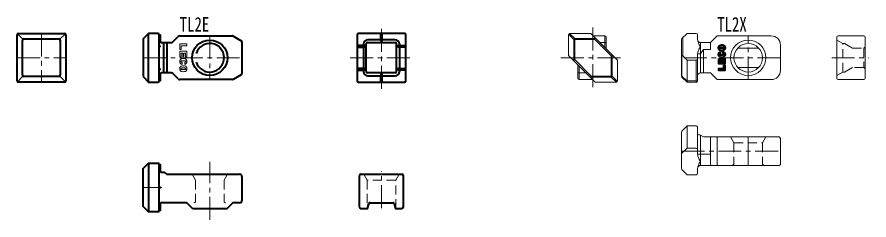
# Model space of a CAD drawing. Units: millimetres on the paper. Extents: x -594 to 197, y -418 to -62.
# Drawn here: x -389.8 to -204.5, y -105.8 to -61.7 of the extents above; entities that cross this region are included whole.
import ezdxf
from ezdxf.enums import TextEntityAlignment as Align

# ---------------------------------------------------------------- set-up
doc = ezdxf.new("R2010")
doc.units = ezdxf.units.MM
for name, pattern in [('CHAIN1', [8, 5, -1, 1, -1]), ('CHAIN2', [12, 9, -1, 1, -1]), ('DASHED2', [3, 2, -1])]:
    doc.linetypes.add(name, pattern=pattern)
doc.layers.add('0-0', color=7, linetype='Continuous', lineweight=18)
doc.layers.add('0-1', color=4, linetype='Continuous', lineweight=18)
doc.styles.add('ＭＳ ゴシック', font='')
doc.styles.get('ＭＳ ゴシック').set_extended_font_data('MS Gothic')

msp = doc.modelspace()

# ---------------------------------------------------------------- linework, layer by layer
at = {"layer": '0-0', "color": 4, "linetype": 'CHAIN1'}
for p, q in [((-310.522, -77.239), (-310.522, -63.966)), ((-384.5, -65.2), (-384.5, -75.8)), ((-347.87, -65.75), (-347.87, -75.25)), ((-389.8, -70.5), (-379.2, -70.5)), ((-362.37, -70.5), (-340.87, -70.5)), ((-317.317, -70.5), (-303.504, -70.5)), ((-347.87, -105.751), (-347.87, -93.113)), ((-310.522, -103.2), (-310.522, -95.134)), ((-358.274, -98.7), (-362.37, -98.7))]:
    msp.add_line(p, q, dxfattribs=at)
at = {"layer": '0-0', "lineweight": 40}
for p, q in [((-389.8, -75.5), (-389.8, -65.5)), ((-389.5, -65.2), (-379.5, -65.2)), ((-388.6, -74.3), (-388.6, -66.7)), ((-388.3, -66.4), (-380.7, -66.4)), ((-380.4, -66.7), (-380.4, -74.3)), ((-379.2, -65.5), (-379.2, -75.5)), ((-361.17, -75.8), (-361.17, -65.2)), ((-355.924, -67.054), (-354.766, -65.896)), ((-354.413, -65.75), (-342.95, -65.75)), ((-342.87, -65.75), (-341.02, -66.818)), ((-315.822, -65.5), (-315.822, -75.5)), ((-305.522, -65.2), (-315.522, -65.2)), ((-305.222, -75.5), (-305.222, -65.5)), ((-358.72, -67.913), (-358.87, -67.827)), ((-358.87, -68.173), (-358.72, -68.087)), ((-358.27, -67.2), (-356.277, -67.2)), ((-357.87, -73.8), (-357.87, -67.2)), ((-357.177, -67.2), (-357.177, -73.8)), ((-340.87, -67.078), (-340.87, -73.922)), ((-313.822, -73.5), (-313.822, -67.5)), ((-313.522, -67.2), (-307.522, -67.2)), ((-307.222, -73.5), (-307.222, -67.5)), ((-236.705, -68.182), (-236.25, -68.182)), ((-236.25, -68.486), (-236.705, -68.486)), ((-236.751, -69.2), (-236.912, -69.244)), ((-236.751, -69.616), (-236.751, -69.2)), ((-236.25, -69.918), (-236.705, -69.918)), ((-236.261, -69.189), (-236.261, -69.614)), ((-236.042, -69.244), (-236.261, -69.189)), ((-358.72, -72.913), (-358.87, -72.827)), ((-358.87, -73.173), (-358.72, -73.087)), ((-356.277, -73.8), (-358.27, -73.8)), ((-354.766, -75.104), (-355.924, -73.946)), ((-307.522, -73.8), (-313.522, -73.8)), ((-379.5, -75.8), (-389.5, -75.8)), ((-380.7, -74.6), (-388.3, -74.6)), ((-342.95, -75.25), (-354.413, -75.25)), ((-341.02, -74.182), (-342.8, -75.21)), ((-315.522, -75.8), (-305.522, -75.8)), ((-361.17, -93.4), (-361.17, -104)), ((-340.87, -96.3), (-340.87, -101.5)), ((-315.272, -103), (-315.272, -96.1)), ((-314.972, -95.8), (-306.072, -95.8)), ((-305.772, -96.1), (-305.772, -103)), ((-358.87, -98.527), (-358.72, -98.613)), ((-358.72, -98.787), (-358.87, -98.873)), ((-313.801, -103.3), (-314.972, -103.3)), ((-313.511, -103.078), (-313.282, -102.222)), ((-312.992, -102), (-308.053, -102)), ((-307.763, -102.222), (-307.534, -103.078)), ((-306.072, -103.3), (-307.244, -103.3))]:
    msp.add_line(p, q, dxfattribs=at)
at = {"layer": '0-0', "color": 4}
for p, q in [((-389.712, -65.288), (-388.512, -66.488)), ((-380.488, -66.488), (-379.288, -65.288)), ((-353.858, -71.477), (-353.858, -71.945)), ((-353.318, -71.933), (-353.318, -71.475)), ((-388.512, -74.512), (-389.712, -75.712)), ((-379.288, -75.712), (-380.488, -74.512))]:
    msp.add_line(p, q, dxfattribs=at)
at = {"layer": '0-0'}
for p, q in [((-261.9, -65.75), (-264.442, -65.75)), ((-261.9, -68.292), (-261.9, -65.75)), ((-261.6, -68.592), (-261.6, -66.05)), ((-244.93, -70.092), (-244.93, -66.1)), ((-241.73, -65.5), (-241.73, -66.606)), ((-211.48, -66.05), (-211.48, -74.95)), ((-205.58, -65.75), (-211.18, -65.75)), ((-205.28, -74.95), (-205.28, -66.05)), ((-228.45, -68.4), (-233.01, -68.4)), ((-223.73, -73.25), (-223.73, -67.75)), ((-267.8, -72.008), (-267.8, -74.95)), ((-244.03, -70.992), (-242.03, -70.992)), ((-242.03, -70.992), (-242.03, -75.5)), ((-267.5, -72.308), (-267.5, -75.25)), ((-233.01, -72.6), (-228.45, -72.6)), ((-267.5, -75.25), (-264.558, -75.25)), ((-264.908, -74.476), (-260.312, -74.476)), ((-211.18, -75.25), (-205.58, -75.25)), ((-245.23, -94.592), (-245.23, -86.641)), ((-245.142, -86.429), (-244.04, -85.327)), ((-244.03, -85.317), (-242.03, -85.317)), ((-223.73, -93.617), (-223.73, -88.017)), ((-245.23, -91.325), (-244.03, -90.125)), ((-241.73, -91.506), (-241.73, -91.504)), ((-241.13, -93.917), (-224.03, -93.917))]:
    msp.add_line(p, q, dxfattribs=at)
at = {"layer": '0-0', "color": 4, "linetype": 'DASHED2'}
for p, q in [((-314.372, -95.8), (-313.622, -97.099)), ((-307.422, -103.241), (-307.422, -97.099))]:
    msp.add_line(p, q, dxfattribs=at)
at = {"layer": '0-0', "lineweight": 40}
for points in [[(-359.17, -65.2), (-361.17, -65.2), (-362.37, -66.4), (-362.37, -74.6)], [(-358.87, -75.5), (-358.87, -65.5), (-358.67, -65.5), (-358.67, -67.047)], [(-307.522, -66.6), (-310.349, -66.6), (-310.349, -65.5), (-310.696, -65.5), (-310.696, -66.6), (-313.522, -66.6)], [(-314.422, -67.5), (-314.422, -67.827), (-315.522, -67.827), (-315.522, -68.173), (-314.422, -68.173), (-314.422, -72.827), (-315.522, -72.827), (-315.522, -73.173), (-314.422, -73.173), (-314.422, -73.5)], [(-306.622, -67.5), (-306.622, -67.827), (-305.522, -67.827), (-305.522, -68.173), (-306.622, -68.173), (-306.622, -72.827), (-305.522, -72.827)], [(-237.154, -68.552), (-237.174, -68.4), (-237.173, -68.246), (-237.154, -68.117)], [(-237.154, -68.117), (-237.13, -68.042), (-237.095, -67.974), (-237.051, -67.914), (-237, -67.864), (-236.941, -67.826), (-236.912, -67.812)], [(-236.912, -68.856), (-236.973, -68.824), (-237.028, -68.779), (-237.076, -68.723), (-237.115, -68.659), (-237.144, -68.587), (-237.154, -68.552)], [(-236.697, -68.486), (-236.804, -68.477), (-236.868, -68.46), (-236.886, -68.451), (-236.902, -68.438), (-236.916, -68.422), (-236.927, -68.403), (-236.936, -68.382), (-236.941, -68.36), (-236.943, -68.337), (-236.942, -68.314), (-236.937, -68.292), (-236.929, -68.27), (-236.919, -68.251), (-236.905, -68.234), (-236.89, -68.221), (-236.873, -68.211), (-236.868, -68.209), (-236.762, -68.185), (-236.697, -68.182)], [(-236.042, -67.812), (-236.316, -67.75), (-236.595, -67.745), (-236.87, -67.799), (-236.912, -67.812)], [(-236.258, -68.182), (-236.151, -68.192), (-236.087, -68.209)], [(-236.087, -68.46), (-236.193, -68.483), (-236.258, -68.486)], [(-236.087, -68.209), (-236.069, -68.218), (-236.053, -68.231), (-236.039, -68.247), (-236.028, -68.265), (-236.019, -68.286), (-236.014, -68.308), (-236.012, -68.331), (-236.013, -68.355), (-236.018, -68.377), (-236.025, -68.398), (-236.036, -68.417), (-236.049, -68.434), (-236.065, -68.448), (-236.082, -68.458), (-236.087, -68.46)], [(-236.042, -67.812), (-235.982, -67.845), (-235.927, -67.89), (-235.879, -67.945), (-235.84, -68.01), (-235.811, -68.082), (-235.801, -68.117)], [(-235.801, -68.552), (-235.825, -68.626), (-235.86, -68.694), (-235.903, -68.754), (-235.955, -68.804), (-236.014, -68.843), (-236.042, -68.856)], [(-235.801, -68.117), (-235.78, -68.269), (-235.782, -68.422), (-235.801, -68.552)], [(-237.154, -69.983), (-237.174, -69.831), (-237.173, -69.678), (-237.154, -69.548)], [(-237.154, -69.548), (-237.13, -69.474), (-237.095, -69.406), (-237.051, -69.346), (-237, -69.296), (-236.941, -69.257), (-236.912, -69.244)], [(-236.912, -70.288), (-236.973, -70.255), (-237.028, -70.21), (-237.076, -70.155), (-237.115, -70.09), (-237.144, -70.018), (-237.154, -69.983)], [(-236.868, -69.891), (-236.886, -69.882), (-236.902, -69.869), (-236.916, -69.853), (-236.927, -69.834), (-236.936, -69.814), (-236.941, -69.792), (-236.943, -69.769), (-236.942, -69.745), (-236.937, -69.723), (-236.929, -69.702), (-236.919, -69.683), (-236.905, -69.666), (-236.89, -69.652), (-236.873, -69.642), (-236.868, -69.64)], [(-236.912, -68.856), (-236.639, -68.919), (-236.36, -68.923), (-236.085, -68.87), (-236.042, -68.856)], [(-236.912, -70.288), (-236.639, -70.35), (-236.36, -70.355), (-236.085, -70.301), (-236.042, -70.288)], [(-236.868, -69.64), (-236.762, -69.617), (-236.751, -69.616)], [(-236.697, -69.918), (-236.804, -69.908), (-236.868, -69.891)], [(-236.261, -69.614), (-236.154, -69.623), (-236.087, -69.64)], [(-236.087, -69.891), (-236.193, -69.915), (-236.258, -69.918)], [(-236.087, -69.64), (-236.069, -69.649), (-236.053, -69.662), (-236.039, -69.678), (-236.028, -69.697), (-236.019, -69.718), (-236.014, -69.74), (-236.012, -69.763), (-236.013, -69.786), (-236.018, -69.808), (-236.025, -69.83), (-236.036, -69.849), (-236.049, -69.866), (-236.065, -69.879), (-236.082, -69.889), (-236.087, -69.891)], [(-236.042, -69.244), (-235.982, -69.276), (-235.927, -69.321), (-235.879, -69.377), (-235.84, -69.441), (-235.811, -69.513), (-235.801, -69.548)], [(-235.801, -69.983), (-235.825, -70.058), (-235.86, -70.126), (-235.903, -70.186), (-235.955, -70.236), (-236.014, -70.274), (-236.042, -70.288)], [(-235.801, -69.548), (-235.78, -69.7), (-235.782, -69.854), (-235.801, -69.983)], [(-358.67, -73.953), (-358.67, -75.5), (-358.87, -75.5)], [(-305.522, -72.827), (-305.522, -73.173), (-306.622, -73.173), (-306.622, -73.5)], [(-362.37, -74.6), (-361.17, -75.8), (-359.17, -75.8)], [(-313.522, -74.4), (-310.696, -74.4), (-310.696, -75.5), (-310.349, -75.5), (-310.349, -74.4), (-307.522, -74.4)], [(-359.17, -104), (-361.17, -104), (-362.37, -102.8), (-362.37, -94.6), (-361.17, -93.4), (-359.17, -93.4)], [(-358.67, -102.153), (-358.67, -103.7), (-358.87, -103.7), (-358.87, -93.7), (-358.67, -93.7), (-358.67, -95.247)], [(-358.27, -95.4), (-357.87, -95.4), (-357.177, -95.8), (-341.37, -95.8)], [(-351.57, -103.3), (-352.87, -102), (-358.27, -102)], [(-341.37, -102), (-342.87, -102), (-344.17, -103.3), (-351.57, -103.3)]]:
    msp.add_lwpolyline(points, dxfattribs=at)
at = {"layer": '0-0'}
for points in [[(-259.5, -75.8), (-264.008, -75.8), (-269.8, -70.008), (-269.8, -65.5)], [(-269.79, -65.422), (-268.688, -66.524), (-268.688, -70.996), (-268.476, -70.908), (-264.908, -74.476), (-264.996, -74.688), (-260.524, -74.688), (-260.524, -70.092), (-264.092, -66.524), (-264.004, -66.312), (-263.997, -66.267), (-264.009, -66.215), (-264.041, -66.159), (-264.092, -66.1)], [(-264.004, -66.312), (-268.476, -66.312), (-269.578, -65.21)], [(-269.5, -65.2), (-264.992, -65.2), (-259.2, -70.992), (-259.2, -75.5)], [(-264.092, -66.524), (-268.688, -66.524), (-268.658, -66.473), (-268.62, -66.425), (-268.575, -66.38), (-268.527, -66.342), (-268.476, -66.312), (-268.476, -70.908)], [(-245.142, -70.004), (-245.142, -74.476), (-245.23, -74.476), (-245.23, -66.524)], [(-245.142, -66.312), (-244.03, -65.2), (-242.03, -65.2)], [(-225.73, -65.75), (-237.48, -65.75), (-238.93, -67.2), (-241.13, -67.2), (-241.229, -67.192), (-241.328, -67.167), (-241.418, -67.126), (-241.503, -67.07), (-241.575, -67.002), (-241.637, -66.921), (-241.683, -66.833), (-241.715, -66.736), (-241.73, -66.61), (-241.73, -66.6)], [(-241.73, -66.606), (-241.718, -66.777), (-241.683, -66.947), (-241.634, -67.112), (-241.571, -67.275), (-241.475, -67.482), (-241.368, -67.686), (-241.135, -68.088), (-241.13, -68.096), (-241.135, -68.103), (-241.368, -68.507), (-241.475, -68.71), (-241.571, -68.917), (-241.635, -69.083), (-241.685, -69.251), (-241.718, -69.418), (-241.73, -69.586), (-241.73, -75.5)], [(-262.992, -67.2), (-261.9, -67.2), (-261.841, -67.202), (-261.785, -67.209), (-261.733, -67.221), (-261.688, -67.236), (-261.651, -67.255), (-261.623, -67.277), (-261.606, -67.3), (-261.6, -67.324)], [(-241.13, -67.2), (-241.13, -73.8), (-238.93, -73.8), (-237.48, -75.25), (-225.73, -75.25)], [(-240.437, -73.8), (-240.437, -68.725), (-238.93, -68.725), (-238.93, -67.2)], [(-260.312, -74.476), (-260.312, -70.004), (-260.524, -70.092)], [(-260.312, -70.004), (-260.267, -69.997), (-260.215, -70.009), (-260.159, -70.041), (-260.1, -70.092)], [(-241.818, -75.712), (-242.03, -75.5), (-244.03, -75.5), (-244.03, -70.992), (-244.93, -70.092), (-244.989, -70.041), (-245.045, -70.009), (-245.097, -69.997), (-245.142, -70.004), (-245.18, -70.023), (-245.207, -70.044), (-245.224, -70.067), (-245.23, -70.092)], [(-240.437, -68.725), (-240.847, -69.188), (-241.13, -69.681), (-241.232, -69.68), (-241.328, -69.677), (-241.421, -69.672), (-241.503, -69.666), (-241.577, -69.657), (-241.637, -69.648), (-241.684, -69.637), (-241.715, -69.627), (-241.73, -69.612), (-241.73, -69.611)], [(-268.688, -70.996), (-268.733, -71.003), (-268.785, -70.991), (-268.841, -70.959), (-268.9, -70.908)], [(-266.008, -73.8), (-267.5, -73.8), (-267.559, -73.798), (-267.615, -73.791), (-267.667, -73.779), (-267.712, -73.764), (-267.749, -73.745), (-267.777, -73.723), (-267.794, -73.7), (-267.8, -73.676)], [(-264.908, -74.9), (-264.959, -74.841), (-264.991, -74.785), (-265.003, -74.733), (-264.996, -74.688)], [(-259.21, -75.578), (-260.312, -74.476), (-260.342, -74.527), (-260.38, -74.575), (-260.425, -74.62), (-260.473, -74.658), (-260.524, -74.688), (-259.422, -75.79)], [(-242.03, -75.8), (-244.03, -75.8), (-245.142, -74.688), (-245.163, -74.658), (-245.174, -74.62), (-245.174, -74.575), (-245.163, -74.527), (-245.142, -74.476), (-244.04, -75.578), (-244.054, -75.636), (-244.06, -75.689), (-244.06, -75.733), (-244.054, -75.767), (-244.04, -75.79)], [(-244.03, -85.317), (-244.03, -90.125), (-242.03, -90.125)], [(-241.73, -85.617), (-241.73, -91.531), (-241.718, -91.702), (-241.683, -91.872), (-241.634, -92.037), (-241.571, -92.2), (-241.475, -92.407), (-241.368, -92.611), (-241.135, -93.013), (-241.13, -93.021), (-241.135, -93.029), (-241.368, -93.432), (-241.475, -93.636), (-241.571, -93.842), (-241.635, -94.008), (-241.685, -94.176), (-241.718, -94.343), (-241.73, -94.511), (-241.73, -95.617)], [(-241.13, -87.317), (-241.13, -93.917), (-241.229, -93.925), (-241.328, -93.95), (-241.418, -93.99), (-241.503, -94.047), (-241.575, -94.114), (-241.637, -94.195), (-241.683, -94.284), (-241.715, -94.381), (-241.73, -94.506), (-241.73, -94.517)], [(-224.03, -87.717), (-240.437, -87.717), (-241.126, -87.319)], [(-238.93, -93.617), (-238.93, -88.017), (-238.928, -87.958), (-238.921, -87.902), (-238.909, -87.85), (-238.894, -87.805), (-238.875, -87.767), (-238.853, -87.74), (-238.83, -87.722), (-238.806, -87.717)], [(-237.403, -87.74), (-237.425, -87.767), (-237.444, -87.805), (-237.459, -87.85), (-237.471, -87.902), (-237.478, -87.958), (-237.48, -88.017), (-237.48, -93.617), (-237.478, -93.675), (-237.471, -93.732), (-237.459, -93.783), (-237.444, -93.829), (-237.425, -93.866), (-237.403, -93.894), (-237.38, -93.911), (-237.356, -93.917)], [(-237.403, -87.74), (-237.38, -87.722), (-237.356, -87.717)], [(-241.73, -91.504), (-241.715, -91.49), (-241.684, -91.479), (-241.637, -91.469), (-241.577, -91.459), (-241.503, -91.451), (-241.421, -91.444), (-241.328, -91.439), (-241.232, -91.436), (-241.13, -91.435), (-238.93, -91.435)], [(-242.03, -95.917), (-244.03, -95.917), (-245.142, -94.805)]]:
    msp.add_lwpolyline(points, dxfattribs=at)
at = {"layer": '0-0', "color": 4}
for points in [[(-354.103, -68.718), (-354.37, -68.718), (-354.37, -67.458), (-352.87, -67.458), (-352.87, -67.907), (-354.103, -67.907)], [(-353.736, -70.248), (-353.736, -69.512), (-354.103, -69.512), (-354.103, -70.325), (-354.37, -70.325), (-354.37, -69.065), (-352.87, -69.065), (-352.87, -70.325), (-353.137, -70.325), (-353.137, -69.512), (-353.485, -69.512), (-353.485, -70.248)]]:
    msp.add_lwpolyline(points, close=True, dxfattribs=at)
at = {"layer": '0-0', "lineweight": 40}
for points in [[(-237.158, -70.659), (-236.915, -70.659), (-236.915, -71.396), (-236.6, -71.396), (-236.6, -70.729), (-236.372, -70.729), (-236.372, -71.396), (-236.04, -71.396), (-236.04, -70.659), (-235.797, -70.659), (-235.797, -71.802), (-237.158, -71.802)], [(-236.04, -72.117), (-235.797, -72.117), (-235.797, -73.26), (-237.158, -73.26), (-237.158, -72.853), (-236.04, -72.853)]]:
    msp.add_lwpolyline(points, close=True, dxfattribs=at)
at = {"layer": '0-0', "color": 4, "linetype": 'DASHED2'}
for points in [[(-351.72, -95.8), (-350.97, -97.099), (-350.97, -101.7)], [(-344.02, -95.8), (-344.77, -97.099), (-344.77, -101.7)], [(-306.672, -95.8), (-307.422, -97.099), (-313.622, -97.099), (-313.622, -103.241)]]:
    msp.add_lwpolyline(points, dxfattribs=at)
at = {"layer": '0-0', "lineweight": 40}
msp.add_circle((-347.87, -70.5), 3.85, dxfattribs=at)
at = {"layer": '0-0'}
for radius in [3.85, 3.1]:
    msp.add_circle((-230.73, -70.5), radius, dxfattribs=at)
at = {"layer": '0-0', "lineweight": 40}
for centre, radius, start, end in [((-389.5, -65.5), 0.3, 90, 180), ((-388.3, -66.7), 0.3, 90, 180), ((-380.7, -66.7), 0.3, 0, 90), ((-379.5, -65.5), 0.3, 0, 90), ((-359.17, -65.5), 0.3, 0, 90), ((-358.27, -66.6), 0.6, 180, 270), ((-354.413, -66.25), 0.5, 90, 135), ((-342.95, -66.05), 0.3, 60, 90), ((-315.522, -65.5), 0.3, 90, 180), ((-313.522, -67.5), 0.9, 90, 180), ((-307.522, -67.5), 0.9, 0, 90), ((-305.522, -65.5), 0.3, 0, 90), ((-358.77, -68), 0.1, 300, 59.99999), ((-356.277, -66.7), 0.5, 270, 315), ((-347.87, -70.5), 3.1, 197.91605, 162.99466), ((-341.17, -67.078), 0.3, 0, 60), ((-313.522, -67.5), 0.3, 90, 180), ((-307.522, -67.5), 0.3, 0, 90), ((-358.27, -74.4), 0.6, 90, 180), ((-358.77, -73), 0.1, 300, 59.99999), ((-356.277, -74.3), 0.5, 45, 90), ((-341.17, -73.922), 0.3, 300, 0), ((-313.522, -73.5), 0.9, 180, 270), ((-313.522, -73.5), 0.3, 180, 270), ((-307.522, -73.5), 0.3, 270, 0), ((-307.522, -73.5), 0.9, 270, 0), ((-389.5, -75.5), 0.3, 180, 270), ((-388.3, -74.3), 0.3, 180, 270), ((-380.7, -74.3), 0.3, 270, 0), ((-379.5, -75.5), 0.3, 270, 0), ((-359.17, -75.5), 0.3, 270, 0), ((-354.413, -74.75), 0.5, 225, 270), ((-342.95, -74.95), 0.3, 270, 300), ((-315.522, -75.5), 0.3, 180, 270), ((-305.522, -75.5), 0.3, 270, 0), ((-359.17, -93.7), 0.3, 0, 90), ((-358.27, -94.8), 0.6, 180, 270), ((-341.37, -96.3), 0.5, 0, 90), ((-314.972, -96.1), 0.3, 90, 180), ((-306.072, -96.1), 0.3, 0, 90), ((-358.77, -98.7), 0.1, 300, 59.99999), ((-341.37, -101.5), 0.5, 270, 0), ((-359.17, -103.7), 0.3, 270, 0), ((-358.27, -102.6), 0.6, 90, 180), ((-314.972, -103), 0.3, 180, 270), ((-313.801, -103), 0.3, 270, 345), ((-312.992, -102.3), 0.3, 90, 165), ((-308.053, -102.3), 0.3, 15, 90), ((-307.244, -103), 0.3, 195, 270), ((-306.072, -103), 0.3, 270, 0)]:
    msp.add_arc(centre, radius, start, end, dxfattribs=at)
at = {"layer": '0-0'}
for centre, radius, start, end in [((-269.5, -65.5), 0.3, 165, 180), ((-269.5, -65.5), 0.3, 105, 165), ((-269.5, -65.5), 0.3, 90, 105), ((-261.9, -66.05), 0.3, 0, 90), ((-244.93, -66.524), 0.3, 135, 180), ((-242.03, -65.5), 0.3, 0, 90), ((-225.73, -67.75), 2, 0, 90), ((-211.18, -66.05), 0.3, 90, 180), ((-205.58, -66.05), 0.3, 0, 90), ((-242.03, -70.692), 0.3, 270, 0), ((-241.13, -74.4), 0.6, 90, 180), ((-225.73, -73.25), 2, 270, 0), ((-267.5, -74.95), 0.3, 180, 270), ((-259.5, -75.5), 0.3, 270, 285), ((-259.5, -75.5), 0.3, 285, 345), ((-259.5, -75.5), 0.3, 345, 360), ((-244.93, -74.476), 0.3, 180, 225), ((-244.33, -75.5), 0.3, 345, 360), ((-242.03, -75.5), 0.3, 270, 315), ((-242.03, -75.5), 0.3, 315, 0), ((-211.18, -74.95), 0.3, 180, 270), ((-205.58, -74.95), 0.3, 270, 0), ((-244.93, -86.641), 0.3, 135, 180), ((-242.03, -85.617), 0.3, 45, 90), ((-242.03, -85.617), 0.3, 0, 45), ((-241.13, -86.717), 0.6, 222.15124, 270), ((-224.03, -88.017), 0.3, 0, 90), ((-242.03, -90.425), 0.3, 360, 90), ((-238.63, -93.617), 0.3, 180, 270), ((-224.03, -93.617), 0.3, 270, 0), ((-244.93, -94.592), 0.3, 180, 225), ((-242.03, -95.617), 0.3, 270, 0)]:
    msp.add_arc(centre, radius, start, end, dxfattribs=at)
at = {"layer": '0-0', "color": 4, "linetype": 'DASHED2'}
for centre, start, end in [((-351.27, -101.7), 270, 0), ((-344.47, -101.7), 180, 270)]:
    msp.add_arc(centre, 0.3, start, end, dxfattribs=at)
at = {"layer": '0-0', "lineweight": 40}
for centre, major_axis in [((-310.522, -66.6), (0, 0.447)), ((-314.422, -68), (-0.447, 0)), ((-306.622, -68), (0.447, 0)), ((-314.422, -73), (-0.447, 0)), ((-310.522, -74.4), (0, -0.447)), ((-306.622, -73), (0.447, 0))]:
    msp.add_ellipse(centre, major_axis=major_axis, ratio=0.387298, start_param=1.5707963, end_param=4.712389, dxfattribs=at)
at = {"layer": '0-0', "color": 4}
for centre, major_axis, start_param, end_param in [((-353.58, -71.309), (0, -0.972), 4.4633428, 4.9614351), ((-353.962, -71.211), (0, -0.504), 3.4752668, 4.4291377), ((-353.962, -71.408), (0, 0.504), 1.8540476, 2.8079185), ((-354.011, -71.309), (0, -0.146), 3.4693818, 5.9553962), ((-353.62, -72.769), (0, -2.115), 2.8661099, 3.4170754), ((-353.62, -69.849), (0, 2.115), 2.8661099, 3.0058716), ((-353.62, -74.347), (0, -2.115), 2.8661099, 3.4170754), ((-353.87, -71.958), (0, -0.817), 3.1290398, 3.4095925), ((-353.87, -70.66), (0, 0.817), 2.8735928, 3.1590473), ((-353.62, -76.505), (0, -5.372), 3.0855534, 3.1976319), ((-353.37, -71.958), (0, -0.817), 2.8735928, 3.1541455), ((-353.37, -70.66), (0, 0.817), 3.2175635, 3.4095925), ((-353.62, -69.849), (0, 2.115), 3.3137925, 3.4170754), ((-353.229, -71.309), (0, -0.146), 0.3277891, 2.8138035), ((-353.278, -71.211), (0, -0.504), 1.8540476, 2.8079185), ((-353.278, -71.408), (0, 0.504), 3.4752668, 4.4291377), ((-353.66, -71.309), (0, -0.972), 1.3217502, 1.8198425), ((-353.58, -72.887), (0, -0.972), 4.4633428, 4.9614351), ((-353.962, -72.788), (0, -0.504), 3.4752668, 4.4291377), ((-353.962, -72.986), (0, 0.504), 1.8540476, 2.8079185), ((-354.011, -72.887), (0, -0.146), 3.4693818, 5.9553962), ((-353.62, -71.427), (0, 2.115), 2.8661099, 3.4170754), ((-353.87, -73.536), (0, -0.817), 3.1290398, 3.4095925), ((-353.87, -72.238), (0, 0.817), 2.8735928, 3.1541455), ((-353.62, -78.083), (0, -5.372), 3.0855534, 3.1976319), ((-353.62, -67.691), (0, 5.372), 3.0855534, 3.1976319), ((-353.37, -73.536), (0, -0.817), 2.8735928, 3.1541455), ((-353.37, -72.238), (0, 0.817), 3.1290398, 3.4095925), ((-353.229, -72.887), (0, -0.146), 0.3277891, 2.8138035), ((-353.278, -72.788), (0, -0.504), 1.8540476, 2.8079185), ((-353.278, -72.986), (0, 0.504), 3.4752668, 4.4291377), ((-353.66, -72.887), (0, -0.972), 1.3217502, 1.8198425)]:
    msp.add_ellipse(centre, major_axis=major_axis, ratio=0.833333, start_param=start_param, end_param=end_param, dxfattribs=at)
at = {"layer": '0-1', "linetype": 'CHAIN1'}
for p, q in [((-264.5, -63.899), (-264.5, -77.31)), ((-230.73, -75.25), (-230.73, -65.75)), ((-271.485, -70.5), (-258.074, -70.5)), ((-223.73, -70.5), (-245.23, -70.5)), ((-212.574, -70.5), (-204.463, -70.5)), ((-245.23, -90.817), (-223.73, -90.817))]:
    msp.add_line(p, q, dxfattribs=at)
at = {"layer": '0-1', "linetype": 'DASHED2'}
for p, q in [((-210.181, -67.4), (-211.48, -66.65)), ((-205.28, -68.1), (-205.58, -68.4)), ((-227.63, -89.016), (-226.88, -87.717)), ((-233.83, -89.016), (-227.63, -89.016))]:
    msp.add_line(p, q, dxfattribs=at)
at = {"layer": '0-1', "linetype": 'CHAIN2'}
msp.add_line((-230.73, -93.917), (-230.73, -87.717), dxfattribs=at)
at = {"layer": '0-1', "linetype": 'DASHED2'}
for points in [[(-210.181, -73.6), (-210.181, -67.4), (-209.812, -67.4), (-208.08, -68.4), (-205.58, -68.4), (-205.58, -72.6), (-205.28, -72.9)], [(-205.58, -72.6), (-208.08, -72.6), (-209.812, -73.6), (-210.181, -73.6), (-211.48, -74.35)], [(-234.58, -87.717), (-233.83, -89.016), (-233.83, -93.617), (-234.13, -93.917)], [(-227.63, -89.016), (-227.63, -93.617), (-227.33, -93.917)]]:
    msp.add_lwpolyline(points, dxfattribs=at)

# ---------------------------------------------------------------- texts
at = {"layer": '0-0', "style": 'ＭＳ ゴシック', "width": 0.75}
for s, p in [('TL2E', (-354.413, -65.75)), ('TL2X', (-237.48, -65.75))]:
    msp.add_text(s, height=3.152, dxfattribs=at).set_placement(p, align=Align.BOTTOM_LEFT)

doc.saveas('drawing.dxf')
